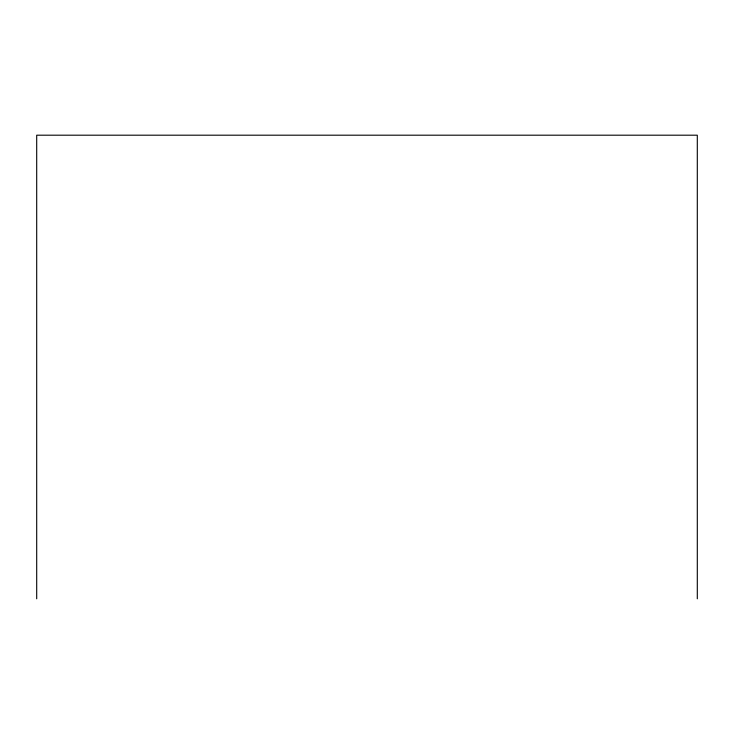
<?xml version="1.0" encoding="UTF-8"?>
<svg xmlns="http://www.w3.org/2000/svg" width="734" height="734" viewBox="0 0 734 734"><rect width="100%" height="100%" fill="white"/><g stroke="black" fill="none" stroke-linecap="round" stroke-linejoin="round"><path stroke-width="1.1" d="M697.3 598.806L697.3 135.194L36.7 135.194L36.7 598.806"/></g></svg>
